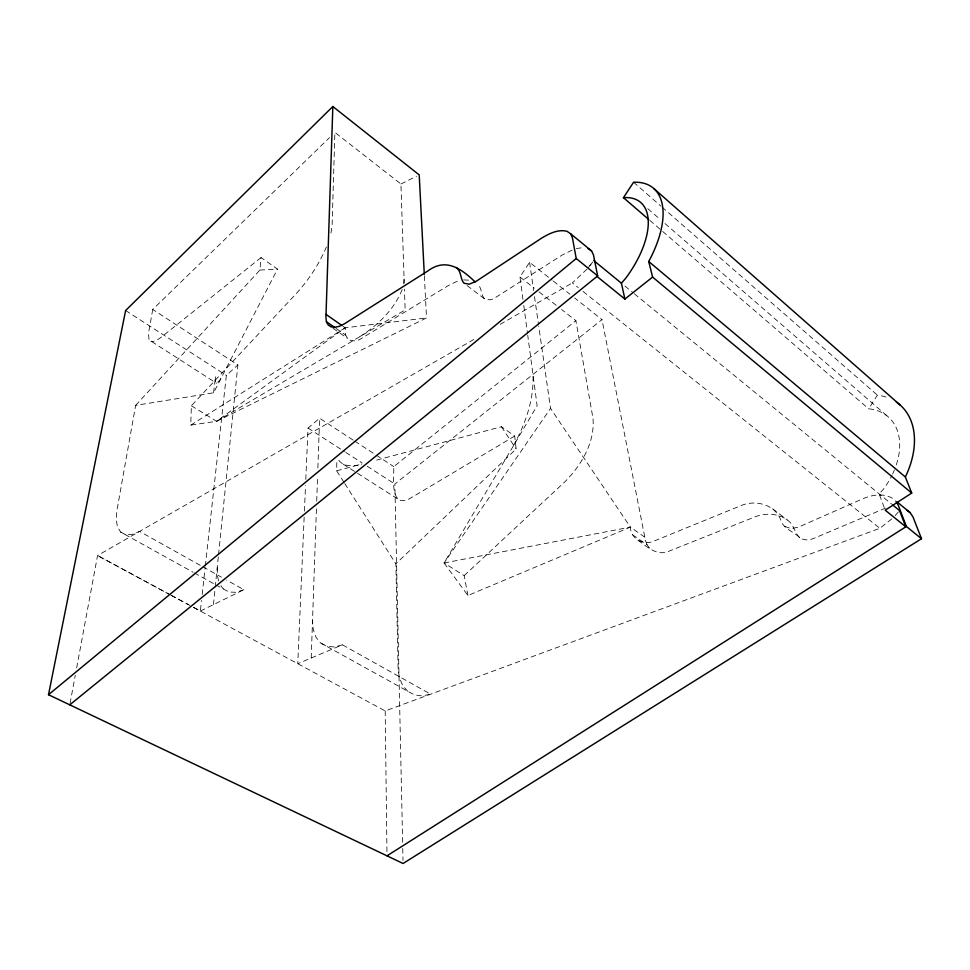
<?xml version="1.0" encoding="UTF-8"?>
<svg xmlns="http://www.w3.org/2000/svg" width="970" height="970" viewBox="0 0 970 970"><rect width="100%" height="100%" fill="white"/><g stroke="black" fill="none" stroke-linecap="round" stroke-linejoin="round"><path stroke-width="0.73" stroke-dasharray="4.85 3.64" d="M342.786 326.126L345.187 327.799L345.696 335.111L347.527 338.397L350.497 340.373L354.438 340.894L359.082 339.9L447.74 285.907L455.888 281.858L459.804 280.888M343.95 482.272L336.651 470.814L336.869 460.265M424.363 275.783L426.509 317.942L216.577 421.295L190.75 425.139L191.357 405.763L296.202 293.655C308.727 279.869 319.166 264.095 326.405 246.926M311.212 658.024L316.487 507.213M316.705 501.175L317.554 477.058M317.869 468.001L319.615 418.24L353.577 440.38M304.143 517.204L297.766 663.71L342.41 644.832L430.656 694.168L422.265 695.927L414.457 694.932L320.536 642.94L315.929 637.169L313.213 629.433L312.534 620.303M304.41 511.166L305.538 485.485M305.792 479.447L308.036 428.085L319.615 418.24M403.69 283.834L404.09 278.729M135.642 405.363L259.911 270.06L261.051 257.559L277.493 269.126L213.57 392.789L135.642 405.363L116.958 510.281L116.206 519.35L117.431 526.783L120.62 532.045L193.03 572.191M213.448 604.637L215.085 588.596M215.231 587.141L218.383 556.186M218.541 554.682L237.892 364.962L152.739 309.454L329.473 137.667M193.77 607.511L200.353 611.064L201.517 600.563M202.172 594.562L205.155 567.547M205.325 566.043L226.349 375.426L237.892 364.962M213.57 392.789L215.522 376.348L215.643 382.386L216.552 383.271L219.766 380.373L221.863 376.748M152.739 309.454L148.483 333.365L149.053 339.864L216.552 383.271M70.058 703.371L75.272 675.278M76.654 667.881L97.558 555.543L476.646 337.863M330.976 233.042L332.104 225.489L334.892 132.405L400.925 183.985L404.235 283.179M402.162 289.521C394.014 310 377.148 325.896 358.718 337.342M513.567 445.582C525.4 423.817 534.349 399.094 532.906 374.008M644.82 537.222L630.391 527.134L467.94 595.495L444.078 562.976L537.137 405.763L527.728 335.208M896.28 464.921A65.948 44.899 -47.9 0 0 868.671 408.819L877.389 395.129A82.462 56.163 -47.9 0 1 887.465 397.554M522.951 299.378L519.968 276.996L529.584 262.3L552.136 280.148M467.94 595.495L464.181 575.646L444.078 562.976L550.536 408.406L538.774 326.405M589.675 265.816L593.009 261.706L587.893 268.023M895.225 515.555L898.681 511.566M407.764 691.307L402.623 685.366L399.349 677.557L398.1 668.439L395.881 563.825L516.149 448.952L514.694 436.063L501.417 426.727L373.462 460.956M587.032 269.078L572.361 282.913L578.278 287.641M464.181 575.646L565.086 481.581C581.43 465.115 595.022 442.381 592.997 418.446L575.901 320.67L561.618 309.515M514.694 436.063L410.649 498.083C389.382 510.05 393.941 477.337 393.82 466.618L575.901 320.67M261.051 257.559L160.826 337.524L156.934 340.13L153.539 341.428L150.847 341.331M402.623 842.312L394.851 484.03L601.994 319.615L574.689 297.996M193.43 607.341L385.199 710.949L879.851 528.311L892.364 518.441M191.357 405.763L216.577 421.295L345.187 327.799L426.509 317.942M190.75 425.139L345.187 327.799M216.577 421.295L405.133 309.927L404.441 289.133M500.217 324.332L572.397 282.888M400.925 183.985L416.603 176.2M200.353 611.064L243.846 589.712L226.689 580.108M572.118 250.102L562.079 255.11L493.293 298.93L489.886 299.875L484.503 298.808L466.267 284.962M885.586 508.086L813.345 538.568C808.968 540.375 803.706 540.496 799.704 537.707C794.115 531.839 784.39 529.28 781.214 521.302C776.121 504.57 755.387 499.162 740.51 505.806L654.52 540.872C644.165 546.025 630.597 539.138 630.391 527.134L550.536 408.406M243.846 589.712L235.977 592.294L228.968 592.027L216.722 585.334M336.651 470.814L361.834 464.072M342.41 644.832L334.238 646.966L326.769 646.299L320.536 642.94M444.078 562.976L630.391 527.134M358.924 464.848C351.516 466.825 341.21 466.291 337.657 458.289M576.338 248.575L582.679 247.653M259.911 270.06L277.493 269.126M463.721 279.918L470.717 280.257M784.766 526.407L791.047 528.577L798.371 527.171L863.421 498.507C873.449 494.336 886.58 492.578 895.298 500.447M120.62 532.045L125.603 534.7L132.053 534.506L139.571 531.414L201.614 566.092M170.041 594.695L97.558 555.543L169.459 594.392M171.363 595.41L188.495 604.662M170.793 595.107L192.096 606.626M194.339 572.93L215.413 584.607M799.704 537.707C794.43 532.603 793.824 524.2 787.288 519.968C778.013 513.215 765.633 512.803 755.157 516.804L669.154 551.118C656.059 557.156 645.293 544.813 635.362 538.435M202.936 566.832L221.415 577.162M343.222 464.169L399.216 499.914M125.615 310.521L226.349 375.426M308.036 428.085L344.52 451.596M345.781 452.408L362.137 462.945M367.169 466.194L394.851 484.03M354.826 441.204L374.953 454.324M376.214 455.148L393.82 466.618M336.057 328.406L345.696 335.111M632.537 534.712L647.038 544.8L649.9 548.547M333.001 328.309L347.527 338.397M772.532 508.716L787.288 519.968M519.968 276.996L534.252 288.151M539.005 291.861L556.853 305.805M553.324 281.094L569.936 294.25M583.006 291.412L879.851 528.311M624.935 286.089L633.131 292.794M634.307 293.752L891.6 504.073M649.803 220.372L868.671 408.819M647.79 208.671L660.376 219.572M664.959 223.536L886.98 415.827M633.58 182.251L660.922 206.125M662.061 207.119L877.389 395.129M484.503 298.808C480.514 294.65 482.211 287.496 477.167 283.858M220.93 585.662L223.306 588.984M501.417 426.727L516.149 448.952M344.762 483.545L395.881 563.825M884.203 507.455L879.135 493.888L883.1 489.607A65.948 44.899 -47.9 0 0 892.109 475.033M647.038 544.8L645.414 540.241L601.994 319.615M218.674 580.909L217.328 575.841L217.316 566.722M529.584 262.3L533.645 290.624M534.494 296.59L538.556 324.914M523.751 305.356L527.534 333.716M402.744 848.362L403.011 860.451M385.199 710.949L386.969 852.812M894.388 469.989A65.948 44.899 -47.9 0 1 892.715 473.772"/><path stroke-width="1.45" d="M475.203 281.991C461.138 268.496 445.788 257.523 427.855 270.969L344.544 323.725L339.536 326.259L334.941 327.326L331.061 326.866L328.163 324.938L326.417 321.7L325.932 317.36L332.843 106.518L419.21 174.903L424.29 274.28M897.589 502.339L910.212 512.706L913.073 517.131L921.5 538.726L403.071 863.482L48.5 694.714L125.615 310.521L332.843 106.518M652.592 277.08L624.898 299.075L621.418 283.216L625.795 278.147A75.223 37.09 -50.7 0 0 623.443 197.674L633.58 182.251A94.09 46.414 -50.7 0 1 648.724 261.488L652.592 277.08L911.727 493.075L885.21 510.171L905.75 526.771L899.542 510.572L892.739 505.006M594.489 259.996L593.882 260.651L621.418 283.216M48.5 694.714L576.228 258.505L572.397 237.711L570.566 233.697L566.941 231.272C557.823 229.041 548.899 233.746 541.308 238.341L476.234 281.264L469.286 284.198L463.987 283.228C459.986 278.717 461.671 271.273 456.179 267.49M69.779 704.838L597.665 275.904L593.495 255.013L591.591 250.963L570.566 233.697M387.006 855.831L906.392 526.467L921.5 538.726M587.881 248.465L591.591 250.963M326.417 321.7L334.856 327.569M326.029 314.413L341.598 325.289M906.804 510.244L910.212 512.706M576.228 258.505L597.665 275.904M596.999 276.45L624.898 299.075M648.724 261.488L905.349 476.985L911.727 493.075M623.443 197.674L648.651 219.39M653.841 188.544L900.257 405.133M896.001 501.563L898.111 504.873L906.392 526.467M896.353 402.089A82.462 56.163 -47.9 0 1 905.349 476.985"/></g></svg>
